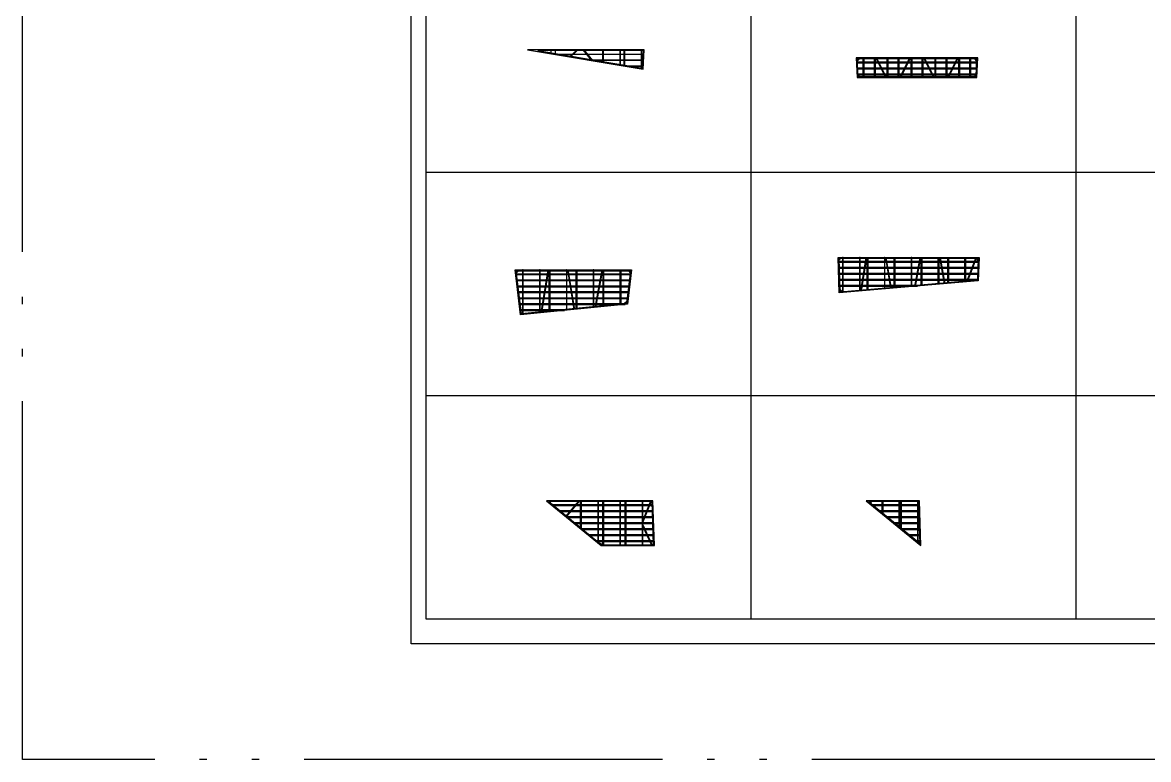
# Model space of a CAD drawing. Extents: x 28624 to 275476, y 13212 to 258202.
# Drawn here: x 28624 to 104032, y 13212 to 62582 of the extents above; entities that cross this region are included whole.
import ezdxf

# ---------------------------------------------------------------- set-up
doc = ezdxf.new("R2010")
doc.units = 0
doc.header["$LTSCALE"] = 1000
doc.header["$MEASUREMENT"] = 0
doc.linetypes.add('ACAD_ISO05W100', pattern=[34, 24, -3, 0.5, -3, 0.5, -3])
for name, color, linetype in [('14#槽钢', 3, 'Continuous'), ('DIM_MODI', 6, 'Continuous'), ('DOTE', 1, 'Continuous'), ('W-STEEL_FRAME钢架', 3, 'Continuous'), ('W-STEEL_KEEL钢龙骨', 5, 'Continuous'), ('特殊段命名', 221, 'Continuous'), ('钢架', 90, 'Continuous')]:
    doc.layers.add(name, color=color, linetype=linetype)

msp = doc.modelspace()

# ---------------------------------------------------------------- linework, layer by layer
at = {"layer": '14#槽钢', "linetype": 'ACAD_ISO05W100'}
msp.add_lwpolyline([(28624.4, 258202), (275475.8, 258202), (275475.8, 13212.3), (28624.4, 13212.3)], close=True, dxfattribs=at)
at = {"layer": 'DIM_MODI'}
for points in [[(55647.2, 52561.1), (142693.8, 52561.1)], [(55647.2, 37588.3), (142693.8, 37588.3)]]:
    msp.add_lwpolyline(points, dxfattribs=at)
at = {"layer": 'DOTE'}
for points in [[(64005.1, 60697), (64006.5, 60552.2), (64308.5, 60501.8), (64308.5, 60697)], [(84510.6, 60147.4), (84646.8, 60147.4), (84646.8, 60123.6), (84541.8, 60020.8), (84517, 60020.8)], [(92541.2, 60147.5), (92395.8, 60147.5), (92395.8, 60120), (92501.9, 60008.8), (92534.5, 60008.8)], [(84570.1, 58966.6), (84565.5, 59056.3), (84582.2, 59056.3), (84649.8, 58977.9), (84649.8, 58966.6)], [(92483.5, 58966.6), (92488.2, 59063.2), (92462.4, 59063.2), (92402.2, 58991.7), (92402.2, 58966.6)], [(83308.6, 46786.8), (83434.6, 46786.8), (83434.6, 46763.9), (83326.2, 46676.2), (83312.1, 46676.2)], [(92624.8, 46786.8), (92502.7, 46786.8), (92502.7, 46767.3), (92595.8, 46635), (92620, 46635)], [(61682.4, 45947.8), (61822, 45947.8), (61822, 45923.9), (61722.9, 45838.2), (61696.1, 45835)], [(69345.2, 45947.8), (69221, 45947.8), (69221, 45921), (69299.7, 45838.1), (69331.9, 45838.1)], [(83379.1, 44527.6), (83517.3, 44539.7), (83517.3, 44561.3), (83395.2, 44643), (83375.5, 44643)], [(69079.8, 43757.1), (69094.5, 43878.6), (69068.2, 43878.6), (68940.3, 43756.8), (68941.6, 43743.7)], [(85291.4, 30486.8), (85453.5, 30486.8), (85428.6, 30374.5)], [(88731, 27671.4), (88725.9, 27818), (88612.5, 27768.4)]]:
    msp.add_lwpolyline(points, close=True, dxfattribs=at)
at = {"layer": 'W-STEEL_FRAME钢架'}
for p, q in [((84935.2, 58908.6), (84935.2, 60205.4)), ((84978.2, 60205.4), (84978.2, 58908.6)), ((85678.2, 58908.6), (85678.2, 60205.4)), ((85721.2, 60205.4), (85721.2, 58908.6)), ((86535.2, 58908.6), (86535.2, 60205.4)), ((86578.2, 60205.4), (86578.2, 58908.6)), ((87278.2, 58908.6), (87278.2, 60205.4)), ((87321.2, 60205.4), (87321.2, 58908.6)), ((88135.2, 58908.6), (88135.2, 60205.4)), ((88178.2, 60205.4), (88178.2, 58908.6)), ((88878.2, 58908.6), (88878.2, 60205.4)), ((88921.2, 60205.4), (88921.2, 58908.6)), ((89735.2, 58908.6), (89735.2, 60205.4)), ((89778.2, 60205.4), (89778.2, 58908.6)), ((90478.2, 58908.6), (90478.2, 60205.4)), ((90521.2, 60205.4), (90521.2, 58908.6)), ((91335.2, 58908.6), (91335.2, 60205.4)), ((91378.2, 60205.4), (91378.2, 58908.6)), ((92078.2, 58908.6), (92078.2, 60205.4)), ((92121.2, 60205.4), (92121.2, 58908.6)), ((86195.4, 29671.9), (86196.2, 30544.8)), ((86196.2, 30544.8), (86239.2, 30544.8)), ((86239.2, 30544.8), (86238.4, 29636.7)), ((87337.6, 28737), (87339.2, 30544.8)), ((87339.2, 30544.8), (87382.2, 30544.8)), ((87382.2, 30544.8), (87380.5, 28701.9)), ((87416.8, 28672.2), (87418.5, 30544.8)), ((87418.5, 30544.8), (87461.5, 30544.8)), ((87461.5, 30544.8), (87459.7, 28637)), ((88604.5, 30544.8), (88561.5, 30544.8)), ((88561.5, 30544.8), (88561.5, 27735.2)), ((88604.5, 27700), (88604.5, 30544.8))]:
    msp.add_line(p, q, dxfattribs=at)
for points in [[(67479.4, 59914.2), (67479.4, 60755), (67522.4, 60755), (67522.4, 59907)], [(68666.3, 59716.2), (68665.4, 60755), (68622.4, 60755), (68623.3, 59723.4)], [(68907.3, 59676), (68907.3, 60755), (68950.3, 60755), (68950.3, 59668.9)], [(70094.5, 59478.1), (70093.3, 60755), (70050.3, 60755), (70051.5, 59485.2)], [(83582.2, 44487.1), (83582.2, 46844.8), (83539.2, 46844.8), (83539.2, 44483.4)], [(84725.2, 44587.1), (84725.2, 46844.8), (84682.2, 46844.8), (84682.2, 44583.4)], [(85199.1, 44628.6), (85199.1, 46844.8), (85242.1, 46844.8), (85242.1, 44632.4)], [(86385.1, 44732.4), (86385.1, 46844.8), (86342.1, 46844.8), (86342.1, 44728.6)], [(86999.1, 44786.1), (86999.1, 46844.8), (87042.1, 46844.8), (87042.1, 44789.9)], [(88185.1, 44889.9), (88185.1, 46844.8), (88142.1, 46844.8), (88142.1, 44886.2)], [(88799.1, 44943.7), (88799.1, 46844.8), (88842.1, 46844.8), (88842.1, 44947.4)], [(89942.1, 45043.7), (89942.1, 46844.8), (89985.1, 46844.8), (89985.1, 45047.5)], [(90599.1, 45101.2), (90599.1, 46844.8), (90642.1, 46844.8), (90642.1, 45104.9)], [(91742.1, 45201.2), (91742.1, 46844.8), (91785.1, 46844.8), (91785.1, 45205)], [(62144.7, 43022.2), (62144.7, 46005.8), (62101.7, 46005.8), (62101.7, 43018)], [(63287.7, 43133.7), (63287.7, 46005.8), (63244.7, 46005.8), (63244.7, 43129.5)], [(63901.7, 43193.6), (63901.7, 46005.8), (63944.7, 46005.8), (63944.7, 43197.8)], [(65087.7, 43309.4), (65087.7, 46005.8), (65044.7, 46005.8), (65044.7, 43305.2)], [(65701.7, 43369.3), (65701.7, 46005.8), (65744.7, 46005.8), (65744.7, 43373.5)], [(66887.7, 43485), (66887.7, 46005.8), (66844.7, 46005.8), (66844.7, 43480.8)], [(67501.7, 43544.9), (67501.7, 46005.8), (67544.7, 46005.8), (67544.7, 43549.1)], [(68644.7, 43656.4), (68644.7, 46005.8), (68687.7, 46005.8), (68687.7, 43660.6)]]:
    msp.add_lwpolyline(points, dxfattribs=at)
at = {"layer": 'W-STEEL_FRAME钢架', "color": 1}
for points in [[(63950.1, 30435.7), (63940.5, 30434.8), (63877.5, 30486.3), (63977.5, 30486.3), (63977.5, 30476.3)], [(67310.4, 27678.7), (67310.4, 27678.7), (67404.5, 27601.8), (67472.1, 27601.8), (67472.1, 27611.8)]]:
    msp.add_lwpolyline(points, close=True, dxfattribs=at)
at = {"layer": 'W-STEEL_FRAME钢架'}
for points in [[(66002.3, 30544.3), (66045.3, 30544.3), (66035.5, 28664), (65992.5, 28664)], [(67188.3, 30544.3), (67145.3, 30544.3), (67146, 27754.6), (67189, 27754.6)], [(67492.2, 30544.3), (67535.2, 30544.3), (67535.2, 27544.3), (67492.2, 27544.3)], [(68678.2, 30544.3), (68635.2, 30544.3), (68635.2, 27544.3), (68678.2, 27544.3)], [(68982.2, 30544.3), (69025.2, 30544.3), (69025.2, 27544.3), (68982.2, 27544.3)], [(70168.2, 30544.3), (70125.2, 30544.3), (70125.2, 27544.3), (70168.2, 27544.3)]]:
    msp.add_lwpolyline(points, close=True, dxfattribs=at)
at = {"layer": 'W-STEEL_KEEL钢龙骨'}
for p, q in [((64128.9, 60473), (70249.6, 60472.9)), ((70247.6, 60432.9), (64368.8, 60433)), ((66527.5, 60072.9), (70229.6, 60072.9)), ((70227.6, 60032.9), (66767.3, 60032.9)), ((68909.7, 59675.6), (70209.8, 59675.8)), ((70207.8, 59635.8), (69149.4, 59635.7)), ((92588.4, 59925.2), (84463.7, 59925.1)), ((84465.8, 59885.1), (92586.5, 59885.2)), ((92568.9, 59524.6), (84483.9, 59523.8)), ((84486, 59483.8), (92566.9, 59484.6)), ((92549.3, 59125.6), (84504, 59125.4)), ((84506, 59085.4), (92547.4, 59085.6)), ((92675.9, 46567), (83257.2, 46573.2)), ((83258.5, 46533.2), (92674.7, 46527)), ((92663.4, 46167), (83269.7, 46173.2)), ((83271, 46133.2), (92662.2, 46127)), ((69390.9, 45729.3), (61661.5, 45734.4)), ((61666.4, 45694.4), (69386, 45689.4)), ((69342.3, 45329.4), (61709.9, 45334.4)), ((61714.7, 45294.4), (69337.5, 45289.4)), ((92650.8, 45764.1), (83282.5, 45763.3)), ((83283.7, 45723.3), (92649.6, 45724.1)), ((92638.3, 45364.1), (83295, 45363.3)), ((83296.2, 45323.3), (92637, 45324.1)), ((69293.2, 44924.9), (61759.4, 44924.3)), ((61764.2, 44884.3), (69288.4, 44884.9)), ((69245.2, 44529.4), (61806.5, 44534.3)), ((61811.3, 44494.3), (69240.3, 44489.4)), ((89028.8, 44963.8), (83307.4, 44963.3)), ((83308.7, 44923.3), (88571.2, 44923.7)), ((69196.1, 44124.9), (61856.1, 44124.3)), ((61860.9, 44084.3), (69191.2, 44084.9)), ((69134.9, 43729.5), (61892.4, 43734.3)), ((61897.2, 43694.2), (68985, 43689.6)), ((65319.8, 43332), (61940.9, 43334.2)), ((61945.8, 43294.2), (64912.6, 43292.3)), ((70847.9, 30263.7), (64058.3, 30263.5)), ((64107.2, 30223.5), (70849.3, 30223.7)), ((88698.7, 30264.1), (85472, 30264)), ((85520.8, 30224), (88700.1, 30224.1)), ((70861.9, 29864.1), (64547.6, 29863.4)), ((64596.5, 29823.4), (70863.3, 29824.1)), ((70876, 29464.3), (65035.4, 29464.4)), ((65084.3, 29424.4), (70877.4, 29424.3)), ((88712.6, 29864.5), (85960.5, 29864.2)), ((86009.3, 29824.2), (88714, 29824.5)), ((88726.5, 29464.8), (86448.4, 29464.8)), ((86497.3, 29424.8), (88727.9, 29424.8)), ((70890, 29064.2), (65524.7, 29064.3)), ((65573.6, 29024.3), (70891.4, 29024.2)), ((70904, 28664), (66014, 28664)), ((88740.5, 29064.7), (86937.3, 29064.7)), ((86986.1, 29024.7), (88741.9, 29024.7)), ((88754.4, 28664.5), (87426.2, 28664.5)), ((66062.9, 28624), (70905.4, 28624)), ((70918.1, 28263.2), (66503.7, 28263.6)), ((66552.6, 28223.6), (70919.5, 28223.2)), ((87475, 28624.5), (88755.8, 28624.5)), ((88768.4, 28263.7), (87915.8, 28263.7)), ((87964.6, 28223.7), (88769.8, 28223.7)), ((70932.1, 27864.2), (67067.2, 27864.1)), ((67103.8, 27824.1), (70933.5, 27824.2)), ((88782.3, 27864.6), (88403.4, 27864.6)), ((88452.2, 27824.6), (88783.7, 27824.6))]:
    msp.add_line(p, q, dxfattribs=at)
at = {"layer": '特殊段命名'}
for points in [[(54647.2, 111452.1), (143693.8, 111452.1), (143693.8, 20969.8), (54647.2, 20969.8)], [(55647.2, 110452.1), (142693.8, 110452.1), (142693.8, 22615.6), (55647.2, 22615.6)]]:
    msp.add_lwpolyline(points, close=True, dxfattribs=at)
for points in [[(77408.8, 110452.1), (77408.8, 22615.6)], [(99170.5, 110452.1), (99170.5, 22615.6)]]:
    msp.add_lwpolyline(points, dxfattribs=at)
at = {"layer": '钢架'}
for points in [[(62438.1, 60755), (70199, 59460.6), (70263.7, 60755)], [(63138.4, 60697), (70144.4, 59528.5), (70202.7, 60697)], [(84449.6, 60205.4), (84514.9, 58908.6), (92538.7, 58908.6), (92602.1, 60205.5)], [(84510.6, 60147.4), (84570.1, 58966.6), (92483.5, 58966.6), (92541.2, 60147.5)], [(83323, 44464.4), (83248.8, 46844.8), (92684.6, 46844.8), (92635.6, 45279.4)], [(83379.1, 44527.6), (83308.6, 46786.8), (92624.8, 46786.8), (92579.3, 45332.7)], [(61617, 46005.8), (69410.6, 46005.8), (69131.8, 43703.9), (61980.7, 43006.2)], [(61682.4, 45947.8), (69345.2, 45947.8), (69079.8, 43757.1), (62031.4, 43069.4)], [(70838.1, 30544.3), (63715, 30544.3), (67383.8, 27543.8), (70943.4, 27543.2)], [(70782.1, 30486.3), (63877.5, 30486.3), (67404.5, 27601.8), (70883.3, 27601.2)], [(88688.9, 30544.8), (85129, 30544.8), (88793.4, 27545.4)], [(88632.9, 30486.8), (85291.4, 30486.8), (88731, 27671.4)]]:
    msp.add_lwpolyline(points, close=True, dxfattribs=at)
for points in [[(65266.1, 60283.3), (65762.8, 60755)], [(65319.2, 60274.5), (65825.2, 60755)], [(66152.7, 60755), (66724.9, 60040)], [(66207.8, 60755), (66788.5, 60029.4)], [(84935.2, 60205.4), (84978.2, 60205.4)], [(85678.2, 60205.4), (85721.2, 60205.4)], [(85768.9, 60205.4), (86427, 58908.6)], [(85817.1, 60205.4), (86475.2, 58908.6)], [(86535.2, 60205.4), (86578.2, 60205.4)], [(87278.2, 60205.4), (87321.2, 60205.4)], [(88034.7, 60205.4), (87376.5, 58908.6)], [(88082.9, 60205.4), (87424.8, 58908.6)], [(88135.2, 60205.4), (88178.2, 60205.4)], [(88878.2, 60205.5), (88921.2, 60205.5)], [(88968.9, 60205.4), (89627, 58908.6)], [(89017.1, 60205.4), (89675.2, 58908.6)], [(89735.2, 60205.5), (89778.2, 60205.5)], [(90478.2, 60205.5), (90521.2, 60205.4)], [(91234.7, 60205.4), (90576.5, 58908.6)], [(91282.9, 60205.4), (90624.8, 58908.6)], [(91335.2, 60205.4), (91378.2, 60205.4)], [(92078.2, 60205.4), (92121.2, 60205.4)], [(85098.3, 46844.8), (84737.1, 44588.2)], [(85141.9, 46844.8), (84781.2, 44592)], [(86772.7, 44766.3), (86431.9, 46844.8)], [(86815.7, 44770.1), (86475.4, 46844.8)], [(88712, 46844.8), (88356.3, 44904.9)], [(88755.7, 46844.8), (88400.7, 44908.8)], [(90028.6, 46844.8), (90352.2, 45079.6)], [(90072.3, 46844.8), (90395.3, 45083.3)], [(92461.5, 46844.8), (91849.3, 45210.6)], [(92507.4, 46844.8), (91896.8, 45214.7)], [(63800.9, 46005.8), (63342, 43139)], [(63844.4, 46005.8), (63386.2, 43143.3)], [(65568.9, 43356.3), (65134.4, 46005.8)], [(65611.8, 43360.5), (65178, 46005.8)], [(67414.6, 46005.8), (66953.5, 43491.4)], [(67458.3, 46005.8), (66998, 43495.8)], [(65870.8, 30544.3), (64997.8, 29495.6)], [(65926.8, 30544.3), (65030.8, 29468.1)], [(70168.2, 29086.9), (70751.6, 30544.3)], [(70168.2, 29202.6), (70705.3, 30544.3)], [(70812.9, 27543.3), (70168.2, 28953.1)], [(70765.6, 27543.2), (70168.2, 28849.7)]]:
    msp.add_lwpolyline(points, dxfattribs=at)

doc.saveas('drawing.dxf')
